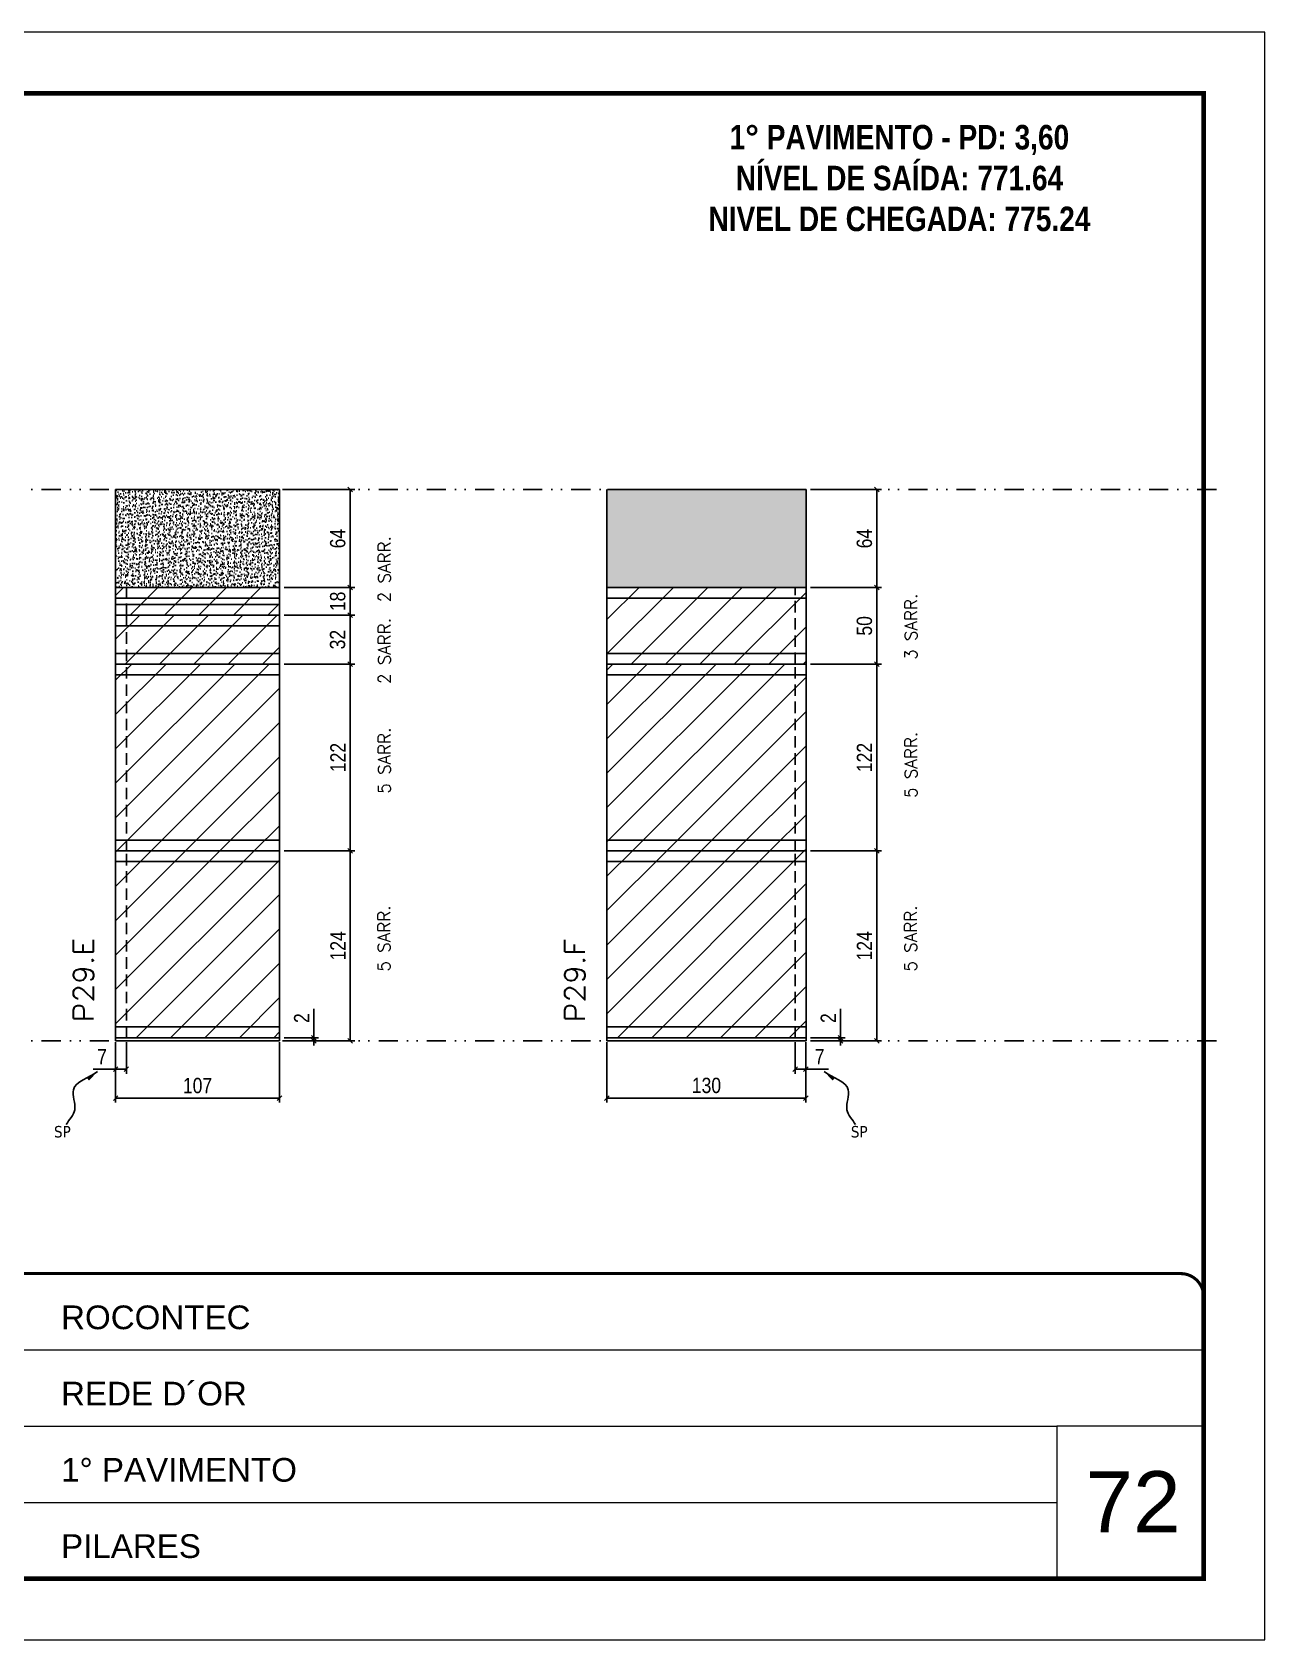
# Model space of a CAD drawing. Extents: x 2949 to 9203, y -16089 to 12527.
# Drawn here: x 8384 to 9189, y -8049 to -6999 of the extents above; entities that cross this region are included whole.
import ezdxf

# ---------------------------------------------------------------- set-up
doc = ezdxf.new("R2010")
doc.units = 0
for name, pattern in [('CONTINUO', [0]), ('DASHED', [0.75, 0.5, -0.25]), ('DIVIDE2', [0.625, 0.25, -0.125, 0, -0.125, 0, -0.125]), ('HIDDEN', [0.375, 0.25, -0.125])]:
    doc.linetypes.add(name, pattern=pattern)
for name, color, linetype, lineweight in [('CARIMBO', 255, 'Continuous', 9), ('Folhas', 255, 'Continuous', 9), ('Hachura', 251, 'Continuous', 9), ('SARRAFO DE PRESSAO', 251, 'DASHED', 9), ('Texto Seção', 7, 'Continuous', 15)]:
    doc.layers.add(name, color=color, linetype=linetype, lineweight=lineweight)
for name, color, linetype in [('COTA', 241, 'Continuous'), ('NOMENCLATURA', 7, 'Continuous'), ('Nível', 160, 'Continuous'), ('Painéis', 200, 'Continuous'), ('SARR_2.2x7', 40, 'Continuous'), ('Sarrafo de Pressão', 42, 'HIDDEN'), ('texto', 7, 'Continuous')]:
    doc.layers.add(name, color=color, linetype=linetype)
doc.styles.add('ARIAL', font='arial.ttf')
doc.styles.add('COTA TECNICA', font='techl___.ttf', dxfattribs={"height": 10})
doc.styles.add('COTA TECNICA-50', font='techl___.ttf', dxfattribs={"height": 10})
doc.styles.add('REGUA-120', font='ROMANS.shx', dxfattribs={"height": 15})
doc.styles.add('ROMANC', font='techb___.ttf', dxfattribs={"height": 2.5})
doc.styles.add('ROMANS', font='romans.shx')
doc.styles.get("Standard").update_dxf_attribs({"font": 'arial.ttf'})
doc.dimstyles.new('COTA PAINEL-50', dxfattribs={"dimtxt": 10, "dimasz": 3, "dimexe": 3, "dimexo": 3, "dimgap": 3, "dimtad": 1, "dimdec": 1, "dimzin": 12, "dimdsep": 46, "dimtxsty": 'COTA TECNICA-50', "dimblk1": 'OBLIQUE', "dimblk2": 'OBLIQUE', "dimsah": 1, "dimcen": 0.9, "dimclrd": 4, "dimclre": 4, "dimclrt": 240, "dimadec": 1, "dimazin": 3, "dimtfac": 1, "dimtdec": 1, "dimtmove": 0, "dimatfit": 3, "dimfxl": 1, "dimtolj": 1, "dimtzin": 12, "dimarcsym": 0})
doc.dimstyles.new('PAINEL', dxfattribs={"dimtxt": 10, "dimasz": 3, "dimexe": 3, "dimexo": 3, "dimgap": 3, "dimtad": 1, "dimdec": 1, "dimzin": 12, "dimdsep": 46, "dimtxsty": 'COTA TECNICA', "dimblk1": 'OBLIQUE', "dimblk2": 'OBLIQUE', "dimsah": 1, "dimcen": 0.9, "dimclrd": 4, "dimclre": 4, "dimclrt": 240, "dimadec": 1, "dimazin": 3, "dimtfac": 1, "dimtdec": 1, "dimtmove": 0, "dimatfit": 3, "dimfxl": 1, "dimtolj": 1, "dimtzin": 12, "dimarcsym": 0})
doc.dimstyles.get("Standard").update_dxf_attribs({"dimtxt": 0.18, "dimasz": 0.18, "dimexe": 0.18, "dimexo": 0.0625, "dimgap": 0.09, "dimtad": 0, "dimtih": 1, "dimtoh": 1, "dimdec": 4, "dimzin": 0, "dimdsep": 46, "dimtxsty": 'Standard', "dimcen": 0.09, "dimadec": 0, "dimazin": 0, "dimtfac": 1, "dimtdec": 4, "dimtofl": 0, "dimtmove": 0, "dimatfit": 3, "dimfxl": 1, "dimtolj": 1, "dimtzin": 0, "dimarcsym": 0})
pattern_1 = [(45, (-122901.967, -37644.947), (-11.2253202, 11.2253202), [])]

# ---------------------------------------------------------------- blocks, each defined once
blk = doc.blocks.new('9999999999')
at = {"color": 30, "linetype": 'CONTINUO'}
for p, q in [((98564.6, 34379.6), (99584, 34379.6)), ((98564.6, 34329.8), (99488, 34329.8)), ((99584, 34329.8), (99488, 34329.8)), ((99488, 34329.8), (99488, 34230.2)), ((98564.6, 34280), (99488, 34280))]:
    blk.add_line(p, q, dxfattribs=at)
at = {"color": 30, "linetype": 'CONTINUO', "const_width": 2}
blk.add_lwpolyline([(99584, 34230.2), (99584, 34414.4, 0.414214), (99569, 34429.4), (98229, 34429.4, 0.414214), (98214, 34414.4), (98214, 34245.2, 0.414214), (98229, 34230.2), (99584, 34230.2)], format="xyb", dxfattribs=at)
at = {"layer": 'Folhas'}
blk.add_lwpolyline([(98139, 34190.2), (99624, 34190.2), (99624, 35240.2), (98139, 35240.2)], close=True, dxfattribs=at)
at = {"layer": 'Folhas', "color": 30, "const_width": 3}
blk.add_lwpolyline([(98214, 34230.2), (99584, 34230.2), (99584, 35200.2), (98214, 35200.2)], close=True, dxfattribs=at)
at = {"color": 7, "linetype": 'Continuous', "ltscale": 5, "style": 'ARIAL'}
for s, height, p in [('ROCONTEC', 15.48, (98837.7, 34393.1)), ('REDE D´OR', 15.48, (98837.7, 34343.3)), ('1° PAVIMENTO', 15.483, (98837.7, 34293.5)), ('PILARES', 15.48, (98837.7, 34243.7))]:
    blk.add_text(s, height=height, dxfattribs=at).set_placement(p)
blk = doc.blocks.new('_Oblique')
at = {"color": 0, "linetype": 'ByBlock', "lineweight": -2}
blk.add_line((-0.5, -0.5), (0.5, 0.5), dxfattribs=at)
blk = doc.blocks.new('*D2592')
at = {"layer": 'COTA', "color": 4, "lineweight": -2, "transparency": 16777216}
for p, q in [((8438.4, -7658.8), (8438.4, -7698.2)), ((8545.4, -7658.8), (8545.4, -7698.2)), ((8438.4, -7695.2), (8545.4, -7695.2))]:
    blk.add_line(p, q, dxfattribs=at)
at = {"layer": 'Defpoints', "color": 0, "transparency": 16777216}
for p in [(8438.4, -7655.8), (8545.4, -7655.8), (8545.4, -7695.2)]:
    blk.add_point(p, dxfattribs=at)
at = {"layer": 'COTA', "color": 4, "lineweight": -2, "transparency": 16777216, "xscale": 3, "yscale": 3, "zscale": 3, "rotation": 180}
blk.add_blockref('_Oblique', (8438.4, -7695.2), dxfattribs=at)
at = {"layer": 'COTA', "color": 4, "lineweight": -2, "transparency": 16777216, "xscale": 3, "yscale": 3, "zscale": 3}
blk.add_blockref('_Oblique', (8545.4, -7695.2), dxfattribs=at)
at = {"layer": 'COTA', "color": 240, "transparency": 16777216, "insert": (8491.9, -7687.1), "char_height": 10, "attachment_point": 5, "style": 'COTA TECNICA'}
blk.add_mtext('\\A1;107', dxfattribs=at)
blk = doc.blocks.new('*D2593')
at = {"layer": 'COTA', "color": 4, "lineweight": -2, "transparency": 16777216}
for p, q in [((8548.4, -7297.8), (8594.6, -7297.8)), ((8591.6, -7361.8), (8591.6, -7297.8)), ((8548.4, -7361.8), (8594.6, -7361.8))]:
    blk.add_line(p, q, dxfattribs=at)
at = {"layer": 'Defpoints', "color": 0, "transparency": 16777216}
for p in [(8545.4, -7297.8), (8591.6, -7297.8), (8545.4, -7361.8)]:
    blk.add_point(p, dxfattribs=at)
at = {"layer": 'COTA', "color": 4, "lineweight": -2, "transparency": 16777216, "xscale": 3, "yscale": 3, "zscale": 3}
for p, rotation in [((8591.6, -7297.8), 90), ((8591.6, -7361.8), 270)]:
    blk.add_blockref('_Oblique', p, dxfattribs=dict(at, rotation=rotation))
at = {"layer": 'COTA', "color": 240, "transparency": 16777216, "insert": (8583.5, -7329.8), "char_height": 10, "attachment_point": 5, "rotation": 90, "style": 'COTA TECNICA'}
blk.add_mtext('\\A1;64', dxfattribs=at)
blk = doc.blocks.new('*D2594')
at = {"layer": 'COTA', "color": 4, "lineweight": -2, "transparency": 16777216}
for p, q in [((8438.4, -7660.8), (8438.4, -7679.3)), ((8445.4, -7658.8), (8445.4, -7679.3)), ((8438.4, -7676.3), (8423.7, -7676.3)), ((8445.4, -7676.3), (8438.4, -7676.3))]:
    blk.add_line(p, q, dxfattribs=at)
at = {"layer": 'Defpoints', "color": 0, "transparency": 16777216}
for p in [(8438.4, -7657.8), (8445.4, -7655.8), (8438.4, -7676.3)]:
    blk.add_point(p, dxfattribs=at)
at = {"layer": 'COTA', "color": 4, "lineweight": -2, "transparency": 16777216, "xscale": 3, "yscale": 3, "zscale": 3, "rotation": 180}
blk.add_blockref('_Oblique', (8438.4, -7676.3), dxfattribs=at)
at = {"layer": 'COTA', "color": 4, "lineweight": -2, "transparency": 16777216, "xscale": 3, "yscale": 3, "zscale": 3}
blk.add_blockref('_Oblique', (8445.4, -7676.3), dxfattribs=at)
at = {"layer": 'COTA', "color": 240, "transparency": 16777216, "insert": (8429.5, -7668.2), "char_height": 10, "attachment_point": 5, "style": 'COTA TECNICA-50'}
blk.add_mtext('\\A1;7', dxfattribs=at)
blk = doc.blocks.new('*D2595')
at = {"layer": 'COTA', "color": 4, "lineweight": -2, "transparency": 16777216}
for p, q in [((8548.4, -7533.8), (8594.6, -7533.8)), ((8591.6, -7657.8), (8591.6, -7533.8)), ((8548.4, -7657.8), (8594.6, -7657.8))]:
    blk.add_line(p, q, dxfattribs=at)
at = {"layer": 'Defpoints', "color": 0, "transparency": 16777216}
for p in [(8545.4, -7533.8), (8591.6, -7533.8), (8545.4, -7657.8)]:
    blk.add_point(p, dxfattribs=at)
at = {"layer": 'COTA', "color": 4, "lineweight": -2, "transparency": 16777216, "xscale": 3, "yscale": 3, "zscale": 3}
for p, rotation in [((8591.6, -7533.8), 90), ((8591.6, -7657.8), 270)]:
    blk.add_blockref('_Oblique', p, dxfattribs=dict(at, rotation=rotation))
at = {"layer": 'COTA', "color": 240, "transparency": 16777216, "insert": (8583.6, -7595.8), "char_height": 10, "attachment_point": 5, "rotation": 90, "style": 'COTA TECNICA-50'}
blk.add_mtext('\\A1;124', dxfattribs=at)
blk = doc.blocks.new('*D2596')
at = {"layer": 'COTA', "color": 4, "lineweight": -2, "transparency": 16777216}
for p, q in [((8567.9, -7655.8), (8567.9, -7637)), ((8548.4, -7655.8), (8570.9, -7655.8)), ((8548.4, -7657.8), (8570.9, -7657.8)), ((8567.9, -7657.8), (8567.9, -7655.8)), ((8567.9, -7657.8), (8567.9, -7660.8))]:
    blk.add_line(p, q, dxfattribs=at)
at = {"layer": 'Defpoints', "color": 0, "transparency": 16777216}
for p in [(8545.4, -7655.8), (8545.4, -7657.8), (8567.9, -7657.8)]:
    blk.add_point(p, dxfattribs=at)
at = {"layer": 'COTA', "color": 4, "lineweight": -2, "transparency": 16777216, "xscale": 3, "yscale": 3, "zscale": 3}
for p, rotation in [((8567.9, -7655.8), 270), ((8567.9, -7657.8), 90)]:
    blk.add_blockref('_Oblique', p, dxfattribs=dict(at, rotation=rotation))
at = {"layer": 'COTA', "color": 240, "transparency": 16777216, "insert": (8559.9, -7643), "char_height": 10, "attachment_point": 5, "rotation": 90, "style": 'COTA TECNICA-50'}
blk.add_mtext('\\A1;2', dxfattribs=at)
blk = doc.blocks.new('*D2597')
at = {"layer": 'COTA', "color": 4, "linetype": 'ByBlock', "lineweight": -2, "transparency": 16777216}
for p, q in [((8548.4, -7411.8), (8594.6, -7411.8)), ((8591.6, -7533.8), (8591.6, -7411.8)), ((8548.4, -7533.8), (8594.6, -7533.8))]:
    blk.add_line(p, q, dxfattribs=at)
at = {"layer": 'Defpoints', "color": 0, "linetype": 'ByBlock', "transparency": 16777216}
for p in [(8545.4, -7411.8), (8591.6, -7411.8), (8545.4, -7533.8)]:
    blk.add_point(p, dxfattribs=at)
at = {"layer": 'COTA', "color": 4, "linetype": 'ByBlock', "lineweight": -2, "transparency": 16777216, "xscale": 3, "yscale": 3, "zscale": 3}
for p, rotation in [((8591.6, -7411.8), 90), ((8591.6, -7533.8), 270)]:
    blk.add_blockref('_Oblique', p, dxfattribs=dict(at, rotation=rotation))
at = {"layer": 'COTA', "color": 240, "linetype": 'ByBlock', "transparency": 16777216, "insert": (8583.6, -7472.8), "char_height": 10, "attachment_point": 5, "rotation": 90, "style": 'COTA TECNICA'}
blk.add_mtext('\\A1;122', dxfattribs=at)
blk = doc.blocks.new('*D2598')
at = {"layer": 'COTA', "color": 4, "lineweight": -2, "transparency": 16777216}
for p, q in [((8759.3, -7658.8), (8759.3, -7698.2)), ((8889.3, -7658.8), (8889.3, -7698.2)), ((8759.3, -7695.2), (8889.3, -7695.2))]:
    blk.add_line(p, q, dxfattribs=at)
at = {"layer": 'Defpoints', "color": 0, "transparency": 16777216}
for p in [(8759.3, -7655.8), (8889.3, -7655.8), (8889.3, -7695.2)]:
    blk.add_point(p, dxfattribs=at)
at = {"layer": 'COTA', "color": 4, "lineweight": -2, "transparency": 16777216, "xscale": 3, "yscale": 3, "zscale": 3, "rotation": 180}
blk.add_blockref('_Oblique', (8759.3, -7695.2), dxfattribs=at)
at = {"layer": 'COTA', "color": 4, "lineweight": -2, "transparency": 16777216, "xscale": 3, "yscale": 3, "zscale": 3}
blk.add_blockref('_Oblique', (8889.3, -7695.2), dxfattribs=at)
at = {"layer": 'COTA', "color": 240, "transparency": 16777216, "insert": (8824.3, -7687), "char_height": 10, "attachment_point": 5, "style": 'COTA TECNICA'}
blk.add_mtext('\\A1;130', dxfattribs=at)
blk = doc.blocks.new('*D2572')
at = {"layer": 'COTA', "color": 4, "lineweight": -2, "transparency": 16777216}
for p, q in [((8892.3, -7297.8), (8938.6, -7297.8)), ((8935.6, -7361.8), (8935.6, -7297.8)), ((8892.3, -7361.8), (8938.6, -7361.8))]:
    blk.add_line(p, q, dxfattribs=at)
at = {"layer": 'Defpoints', "color": 0, "transparency": 16777216}
for p in [(8889.3, -7297.8), (8935.6, -7297.8), (8889.3, -7361.8)]:
    blk.add_point(p, dxfattribs=at)
at = {"layer": 'COTA', "color": 4, "lineweight": -2, "transparency": 16777216, "xscale": 3, "yscale": 3, "zscale": 3}
for p, rotation in [((8935.6, -7297.8), 90), ((8935.6, -7361.8), 270)]:
    blk.add_blockref('_Oblique', p, dxfattribs=dict(at, rotation=rotation))
at = {"layer": 'COTA', "color": 240, "transparency": 16777216, "insert": (8927.5, -7329.8), "char_height": 10, "attachment_point": 5, "rotation": 90, "style": 'COTA TECNICA'}
blk.add_mtext('\\A1;64', dxfattribs=at)
blk = doc.blocks.new('*D2573')
at = {"layer": 'COTA', "color": 4, "lineweight": -2, "transparency": 16777216}
for p, q in [((8882.3, -7658.8), (8882.3, -7679.3)), ((8889.3, -7660.8), (8889.3, -7679.3)), ((8882.3, -7676.3), (8889.3, -7676.3)), ((8889.3, -7676.3), (8904.1, -7676.3))]:
    blk.add_line(p, q, dxfattribs=at)
at = {"layer": 'Defpoints', "color": 0, "transparency": 16777216}
for p in [(8882.3, -7655.8), (8889.3, -7657.8), (8889.3, -7676.3)]:
    blk.add_point(p, dxfattribs=at)
at = {"layer": 'COTA', "color": 4, "lineweight": -2, "transparency": 16777216, "xscale": 3, "yscale": 3, "zscale": 3, "rotation": 180}
blk.add_blockref('_Oblique', (8882.3, -7676.3), dxfattribs=at)
at = {"layer": 'COTA', "color": 4, "lineweight": -2, "transparency": 16777216, "xscale": 3, "yscale": 3, "zscale": 3}
blk.add_blockref('_Oblique', (8889.3, -7676.3), dxfattribs=at)
at = {"layer": 'COTA', "color": 240, "transparency": 16777216, "insert": (8898.2, -7668.2), "char_height": 10, "attachment_point": 5, "style": 'COTA TECNICA-50'}
blk.add_mtext('\\A1;7', dxfattribs=at)
blk = doc.blocks.new('*D2574')
at = {"layer": 'COTA', "color": 4, "lineweight": -2, "transparency": 16777216}
for p, q in [((8892.3, -7533.8), (8938.6, -7533.8)), ((8935.6, -7657.8), (8935.6, -7533.8)), ((8892.3, -7657.8), (8938.6, -7657.8))]:
    blk.add_line(p, q, dxfattribs=at)
at = {"layer": 'Defpoints', "color": 0, "transparency": 16777216}
for p in [(8889.3, -7533.8), (8935.6, -7533.8), (8889.3, -7657.8)]:
    blk.add_point(p, dxfattribs=at)
at = {"layer": 'COTA', "color": 4, "lineweight": -2, "transparency": 16777216, "xscale": 3, "yscale": 3, "zscale": 3}
for p, rotation in [((8935.6, -7533.8), 90), ((8935.6, -7657.8), 270)]:
    blk.add_blockref('_Oblique', p, dxfattribs=dict(at, rotation=rotation))
at = {"layer": 'COTA', "color": 240, "transparency": 16777216, "insert": (8927.5, -7595.8), "char_height": 10, "attachment_point": 5, "rotation": 90, "style": 'COTA TECNICA-50'}
blk.add_mtext('\\A1;124', dxfattribs=at)
blk = doc.blocks.new('*D2575')
at = {"layer": 'COTA', "color": 4, "lineweight": -2, "transparency": 16777216}
for p, q in [((8911.9, -7655.8), (8911.9, -7637)), ((8892.3, -7655.8), (8914.9, -7655.8)), ((8892.3, -7657.8), (8914.9, -7657.8)), ((8911.9, -7657.8), (8911.9, -7655.8)), ((8911.9, -7657.8), (8911.9, -7660.8))]:
    blk.add_line(p, q, dxfattribs=at)
at = {"layer": 'Defpoints', "color": 0, "transparency": 16777216}
for p in [(8889.3, -7655.8), (8889.3, -7657.8), (8911.9, -7657.8)]:
    blk.add_point(p, dxfattribs=at)
at = {"layer": 'COTA', "color": 4, "lineweight": -2, "transparency": 16777216, "xscale": 3, "yscale": 3, "zscale": 3}
for p, rotation in [((8911.9, -7655.8), 270), ((8911.9, -7657.8), 90)]:
    blk.add_blockref('_Oblique', p, dxfattribs=dict(at, rotation=rotation))
at = {"layer": 'COTA', "color": 240, "transparency": 16777216, "insert": (8903.9, -7643), "char_height": 10, "attachment_point": 5, "rotation": 90, "style": 'COTA TECNICA-50'}
blk.add_mtext('\\A1;2', dxfattribs=at)
blk = doc.blocks.new('*D2576')
at = {"layer": 'COTA', "color": 4, "linetype": 'ByBlock', "lineweight": -2, "transparency": 16777216}
for p, q in [((8892.3, -7411.8), (8938.6, -7411.8)), ((8935.6, -7533.8), (8935.6, -7411.8)), ((8892.3, -7533.8), (8938.6, -7533.8))]:
    blk.add_line(p, q, dxfattribs=at)
at = {"layer": 'Defpoints', "color": 0, "linetype": 'ByBlock', "transparency": 16777216}
for p in [(8889.3, -7411.8), (8935.6, -7411.8), (8889.3, -7533.8)]:
    blk.add_point(p, dxfattribs=at)
at = {"layer": 'COTA', "color": 4, "linetype": 'ByBlock', "lineweight": -2, "transparency": 16777216, "xscale": 3, "yscale": 3, "zscale": 3}
for p, rotation in [((8935.6, -7411.8), 90), ((8935.6, -7533.8), 270)]:
    blk.add_blockref('_Oblique', p, dxfattribs=dict(at, rotation=rotation))
at = {"layer": 'COTA', "color": 240, "linetype": 'ByBlock', "transparency": 16777216, "insert": (8927.5, -7472.8), "char_height": 10, "attachment_point": 5, "rotation": 90, "style": 'COTA TECNICA'}
blk.add_mtext('\\A1;122', dxfattribs=at)
blk = doc.blocks.new('*D2584')
at = {"layer": 'COTA', "color": 4, "linetype": 'ByBlock', "lineweight": -2, "transparency": 16777216}
for p, q in [((8548.4, -7379.8), (8594.6, -7379.8)), ((8591.6, -7411.8), (8591.6, -7379.8)), ((8548.4, -7411.8), (8594.6, -7411.8))]:
    blk.add_line(p, q, dxfattribs=at)
at = {"layer": 'Defpoints', "color": 0, "linetype": 'ByBlock', "transparency": 16777216}
for p in [(8545.4, -7379.8), (8591.6, -7379.8), (8545.4, -7411.8)]:
    blk.add_point(p, dxfattribs=at)
at = {"layer": 'COTA', "color": 4, "linetype": 'ByBlock', "lineweight": -2, "transparency": 16777216, "xscale": 3, "yscale": 3, "zscale": 3}
for p, rotation in [((8591.6, -7379.8), 90), ((8591.6, -7411.8), 270)]:
    blk.add_blockref('_Oblique', p, dxfattribs=dict(at, rotation=rotation))
at = {"layer": 'COTA', "color": 240, "linetype": 'ByBlock', "transparency": 16777216, "insert": (8583.4, -7395.8), "char_height": 10, "attachment_point": 5, "rotation": 90, "style": 'COTA TECNICA'}
blk.add_mtext('\\A1;32', dxfattribs=at)
blk = doc.blocks.new('*D2610')
at = {"layer": 'COTA', "color": 4, "lineweight": -2, "transparency": 16777216}
for p, q in [((8548.4, -7361.8), (8594.6, -7361.8)), ((8591.6, -7361.8), (8591.6, -7379.8)), ((8548.4, -7379.8), (8594.6, -7379.8))]:
    blk.add_line(p, q, dxfattribs=at)
at = {"layer": 'Defpoints', "color": 0, "transparency": 16777216}
for p in [(8545.4, -7361.8), (8545.4, -7379.8), (8591.6, -7379.8)]:
    blk.add_point(p, dxfattribs=at)
at = {"layer": 'COTA', "color": 4, "lineweight": -2, "transparency": 16777216, "xscale": 3, "yscale": 3, "zscale": 3}
for p, rotation in [((8591.6, -7361.8), 90), ((8591.6, -7379.8), 270)]:
    blk.add_blockref('_Oblique', p, dxfattribs=dict(at, rotation=rotation))
at = {"layer": 'COTA', "color": 240, "transparency": 16777216, "insert": (8583.5, -7370.8), "char_height": 10, "attachment_point": 5, "rotation": 90, "style": 'COTA TECNICA'}
blk.add_mtext('\\A1;18', dxfattribs=at)
blk = doc.blocks.new('*D2611')
at = {"layer": 'COTA', "color": 4, "lineweight": -2, "transparency": 16777216}
for p, q in [((8892.3, -7361.8), (8938.6, -7361.8)), ((8935.6, -7361.8), (8935.6, -7411.8)), ((8892.3, -7411.8), (8938.6, -7411.8))]:
    blk.add_line(p, q, dxfattribs=at)
at = {"layer": 'Defpoints', "color": 0, "transparency": 16777216}
for p in [(8889.3, -7361.8), (8889.3, -7411.8), (8935.6, -7411.8)]:
    blk.add_point(p, dxfattribs=at)
at = {"layer": 'COTA', "color": 4, "lineweight": -2, "transparency": 16777216, "xscale": 3, "yscale": 3, "zscale": 3}
for p, rotation in [((8935.6, -7361.8), 90), ((8935.6, -7411.8), 270)]:
    blk.add_blockref('_Oblique', p, dxfattribs=dict(at, rotation=rotation))
at = {"layer": 'COTA', "color": 240, "transparency": 16777216, "insert": (8927.5, -7386.8), "char_height": 10, "attachment_point": 5, "rotation": 90, "style": 'COTA TECNICA'}
blk.add_mtext('\\A1;50', dxfattribs=at)

msp = doc.modelspace()

# ---------------------------------------------------------------- hatches: boundary and pattern name
at = {"layer": 'COTA', "linetype": 'ByBlock'}
h = msp.add_hatch(dxfattribs=at)
h.set_pattern_fill('AR-CONC', color=256, scale=0.03)
h.set_pattern_definition([(50, (-122973.3956, -36475.172), (5.46554007, -0.47817257), [0.5715, -6.2865]), (355, (-122973.3956, -36475.172), (-1.05730264, 5.73170536), [0.4572, -5.02921753]), (100.4514447, (-122972.94, -36475.2117), (4.40823741, 5.25353256), [0.48570026, -5.34270734]), (46.1842, (-122973.3956, -36473.648), (8.13237123, -1.26126984), [0.85725, -9.42975]), (96.6355576, (-122972.718, -36473.753), (7.122124, 7.42278374), [0.7285507, -8.01406824]), (351.184151, (-122973.3956, -36473.648), (7.122124, 7.42278374), [0.685799, -7.54379196]), (21, (-122972.6336, -36474.029), (4.54843174, -3.06795595), [0.5715, -6.2865]), (326, (-122972.6336, -36474.029), (1.85406085, 5.52563898), [0.4572, -5.0292]), (71.451445, (-122972.2545, -36474.2845), (6.40249258, 2.45768307), [0.48570026, -5.34269813]), (37.5, (-122973.3956, -36475.1718), (0.092658098, 2.536651166), [0, -4.96824, 0, -5.1054, 0, -5.04825]), (7.5, (-122973.3956, -36475.1718), (2.004589875, 3.005417245), [0, -2.91084, 0, -4.85394, 0, -1.92405]), (327.5, (-122975.0948, -36475.1718), (4.067717855, -0.17186232), [0, -1.905, 0, -5.9436, 0, -7.8867]), (317.5, (-122975.8568, -36475.1718), (4.44387544, 0.76279473), [0, -2.4765, 0, -3.94716, 0, -5.6007])])
h.paths.add_polyline_path([(8438.39, -7361.76), (8545.39, -7361.76), (8545.39, -7297.76), (8438.39, -7297.76)])
h = msp.add_hatch(dxfattribs=at)
h.set_pattern_fill('AR-CONC', color=256, scale=0.03)
h.set_pattern_definition([(50, (-122901.9665, -37625.947), (5.46554007, -0.47817257), [0.5715, -6.2865]), (355, (-122901.9665, -37625.947), (-1.05730264, 5.73170536), [0.4572, -5.02921753]), (100.4514447, (-122901.511, -37625.987), (4.40823741, 5.25353256), [0.48570026, -5.34270734]), (46.1842, (-122901.9665, -37624.423), (8.13237123, -1.26126984), [0.85725, -9.42975]), (96.6355576, (-122901.289, -37624.528), (7.122124, 7.42278374), [0.7285507, -8.01406824]), (351.184151, (-122901.9665, -37624.423), (7.122124, 7.42278374), [0.685799, -7.54379196]), (21, (-122901.2045, -37624.804), (4.54843174, -3.06795595), [0.5715, -6.2865]), (326, (-122901.2045, -37624.804), (1.85406085, 5.52563898), [0.4572, -5.0292]), (71.451445, (-122900.8255, -37625.0596), (6.40249258, 2.45768307), [0.48570026, -5.34269813]), (37.5, (-122901.9665, -37625.947), (0.092658098, 2.536651166), [0, -4.96824, 0, -5.1054, 0, -5.04825]), (7.5, (-122901.9665, -37625.947), (2.004589875, 3.005417245), [0, -2.91084, 0, -4.85394, 0, -1.92405]), (327.5, (-122903.6658, -37625.947), (4.067717855, -0.17186232), [0, -1.905, 0, -5.9436, 0, -7.8867]), (317.5, (-122904.4278, -37625.947), (4.44387544, 0.76279473), [0, -2.4765, 0, -3.94716, 0, -5.6007])])
h.paths.add_polyline_path([(8889.34, -7297.76), (8781.34, -7297.76), (8759.34, -7297.76), (8759.34, -7361.76), (8889.34, -7361.76)])
h.paths.add_polyline_path([(8781.34, -7297.76), (8759.34, -7297.76)], flags=16)
at = {"layer": 'Hachura'}
h = msp.add_hatch(dxfattribs=at)
h.set_pattern_fill('ANSI31', color=256, scale=5)
h.paths.add_polyline_path([(8545.39, -7361.76), (8438.39, -7361.76), (8438.39, -7379.76), (8545.39, -7379.76)])
h = msp.add_hatch(dxfattribs=at)
h.set_pattern_fill('ANSI31', color=256, scale=5)
h.paths.add_polyline_path([(8889.34, -7361.76), (8759.34, -7361.76), (8759.34, -7411.76), (8889.34, -7411.76)])
at = {"layer": 'Hachura', "linetype": 'ByBlock'}
h = msp.add_hatch(dxfattribs=at)
h.set_pattern_fill('ANSI31', color=256, scale=5)
h.set_pattern_definition([(45, (-122901.967, -37707.947), (-11.2253202, 11.2253202), [])])
h.paths.add_polyline_path([(8438.39, -7379.76), (8438.39, -7411.76), (8545.39, -7411.76), (8545.39, -7379.76)])
h = msp.add_hatch(dxfattribs=at)
h.set_pattern_fill('ANSI31', color=256, scale=5)
h.set_pattern_definition(pattern_1)
h.paths.add_polyline_path([(8545.39, -7411.76), (8438.39, -7411.76), (8438.39, -7533.76), (8545.39, -7533.76)])
h = msp.add_hatch(dxfattribs=at)
h.set_pattern_fill('ANSI31', color=256, scale=5)
h.set_pattern_definition(pattern_1)
h.paths.add_polyline_path([(8889.34, -7411.76), (8759.34, -7411.76), (8759.34, -7533.76), (8889.34, -7533.76)])
h = msp.add_hatch(dxfattribs=at)
h.set_pattern_fill('ANSI31', color=256, scale=5)
h.set_pattern_definition(pattern_1)
h.paths.add_polyline_path([(8545.39, -7533.76), (8438.39, -7533.76), (8438.39, -7655.76), (8545.39, -7655.76)])
h = msp.add_hatch(dxfattribs=at)
h.set_pattern_fill('ANSI31', color=256, scale=5)
h.set_pattern_definition(pattern_1)
h.paths.add_polyline_path([(8889.34, -7533.76), (8759.34, -7533.76), (8759.34, -7655.76), (8889.34, -7655.76)])

# ---------------------------------------------------------------- linework, layer by layer
at = {"layer": 'COTA', "linetype": 'ByBlock'}
msp.add_line((8759.34, -7361.76), (8759.34, -7297.76), dxfattribs=at)
msp.add_lwpolyline([(8438.39, -7361.76), (8545.39, -7361.76), (8545.39, -7297.76), (8438.39, -7297.76)], close=True, dxfattribs=at)
msp.add_lwpolyline([(8759.58, -7297.76), (8889.34, -7297.76), (8889.34, -7361.76), (8759.34, -7361.76)], dxfattribs=at)
at = {"layer": 'Nível', "color": 4, "linetype": 'DIVIDE2', "ltscale": 50}
for p, q in [((7792.53, -7297.76), (9162.53, -7297.76)), ((7792.53, -7657.76), (9162.53, -7657.76))]:
    msp.add_line(p, q, dxfattribs=at)
at = {"layer": 'Painéis'}
for p, q in [((8438.39, -7361.76), (8545.39, -7361.76)), ((8438.39, -7379.76), (8438.39, -7361.76)), ((8545.39, -7361.76), (8545.39, -7379.76)), ((8759.34, -7361.76), (8759.34, -7411.76)), ((8759.34, -7361.76), (8889.34, -7361.76)), ((8889.34, -7411.76), (8889.34, -7361.76)), ((8545.39, -7379.76), (8438.39, -7379.76)), ((8545.39, -7411.76), (8438.39, -7411.76)), ((8438.39, -7411.76), (8438.39, -7533.76)), ((8545.39, -7533.76), (8545.39, -7411.76)), ((8759.34, -7533.76), (8759.34, -7411.76)), ((8759.34, -7411.76), (8889.34, -7411.76)), ((8889.34, -7411.76), (8889.34, -7533.76)), ((8438.39, -7533.76), (8545.39, -7533.76)), ((8889.34, -7533.76), (8759.34, -7533.76))]:
    msp.add_line(p, q, dxfattribs=at)
at = {"layer": 'Painéis', "linetype": 'ByBlock'}
for p, q in [((8545.39, -7379.76), (8438.39, -7379.76)), ((8438.39, -7379.76), (8438.39, -7411.76)), ((8545.39, -7411.76), (8545.39, -7379.76)), ((8438.39, -7411.76), (8545.39, -7411.76))]:
    msp.add_line(p, q, dxfattribs=at)
at = {"layer": 'Painéis'}
for points in [[(8438.39, -7655.76), (8545.39, -7655.76), (8545.39, -7533.76), (8438.39, -7533.76)], [(8889.34, -7655.76), (8759.34, -7655.76), (8759.34, -7533.76), (8889.34, -7533.76)], [(8438.39, -7655.76), (8545.39, -7655.76), (8545.39, -7657.76), (8438.39, -7657.76)], [(8889.34, -7655.76), (8759.34, -7655.76), (8759.34, -7657.76), (8889.34, -7657.76)]]:
    msp.add_lwpolyline(points, close=True, dxfattribs=at)
at = {"layer": 'SARR_2.2x7'}
for p, q in [((8438.39, -7368.76), (8545.39, -7368.76)), ((8759.34, -7368.76), (8889.34, -7368.76)), ((8545.39, -7372.76), (8438.39, -7372.76)), ((8545.39, -7386.76), (8438.39, -7386.76)), ((8438.39, -7404.76), (8545.39, -7404.76)), ((8759.34, -7404.76), (8889.34, -7404.76)), ((8438.39, -7418.76), (8545.39, -7418.76)), ((8889.34, -7418.76), (8759.34, -7418.76)), ((8438.39, -7526.76), (8545.39, -7526.76)), ((8889.34, -7526.76), (8759.34, -7526.76)), ((8438.39, -7540.76), (8545.39, -7540.76)), ((8889.34, -7540.76), (8759.34, -7540.76)), ((8438.39, -7648.76), (8545.39, -7648.76)), ((8889.34, -7648.76), (8759.34, -7648.76))]:
    msp.add_line(p, q, dxfattribs=at)
at = {"layer": 'Sarrafo de Pressão', "ltscale": 30}
for p, q in [((8445.39, -7379.76), (8445.39, -7361.76)), ((8882.34, -7361.76), (8882.34, -7361.76)), ((8882.34, -7411.76), (8882.34, -7361.76)), ((8445.39, -7379.76), (8445.39, -7411.76)), ((8445.39, -7533.76), (8445.39, -7411.76)), ((8882.34, -7533.76), (8882.34, -7411.76)), ((8445.39, -7655.76), (8445.39, -7533.76)), ((8882.34, -7655.76), (8882.34, -7533.76))]:
    msp.add_line(p, q, dxfattribs=at)

# ---------------------------------------------------------------- block references
at = {"layer": 'SARRAFO DE PRESSAO', "color": 6, "linetype": 'ByBlock'}
msp.add_blockref('9999999999', (-90434.94, -42239.25), dxfattribs=at)

# ---------------------------------------------------------------- texts
at = {"layer": 'CARIMBO', "style": 'ARIAL'}
msp.add_text('72', height=40, dxfattribs=at).set_placement((9071.89, -7978.9))
at = {"layer": 'NOMENCLATURA', "color": 2, "insert": (8950.36, -7032.98), "char_height": 16, "attachment_point": 2, "style": 'ROMANC'}
msp.add_mtext_dynamic_manual_height_columns('\\P1° PAVIMENTO - PD: 3,60\\PNÍVEL DE SAÍDA: 771.64\\PNIVEL DE CHEGADA: 775.24', width=300.2766, gutter_width=1, heights=[0], dxfattribs=at)
at = {"layer": 'texto', "color": 0, "char_height": 7.5, "attachment_point": 5}
for insert in [(8403.61, -7717.25), (8924.12, -7717.25)]:
    msp.add_mtext('{\\fTahoma|b0|i0|c0|p34;\\C4;SP}', dxfattribs=dict(at, insert=insert))
at = {"layer": 'Texto Seção', "linetype": 'Continuous', "style": 'ROMANS'}
for s, p in [('2 SARR.', (8617.89, -7371.39)), ('3 SARR.', (8961.85, -7408.99)), ('2 SARR.', (8617.89, -7424.81)), ('5 SARR.', (8617.89, -7496.42)), ('5 SARR.', (8961.85, -7499.18)), ('5 SARR.', (8617.69, -7612.59)), ('5 SARR.', (8961.65, -7612.59))]:
    msp.add_text(s, height=8, rotation=90, dxfattribs=at).set_placement(p)
at = {"layer": 'Texto Seção', "style": 'REGUA-120', "width": 1.1}
for s, p in [('P29.E', (8423.92, -7645.7)), ('P29.F', (8744.88, -7645.7))]:
    msp.add_text(s, height=13, rotation=90, dxfattribs=at).set_placement(p)

# ---------------------------------------------------------------- dimensions: what is measured, and where the dimension line sits
at = {"layer": 'COTA'}
for base, p1, p2, picture, middle in [((8591.62, -7297.76), (8545.39, -7361.76), (8545.39, -7297.76), '*D2593', (8591.62, -7329.76)), ((8935.58, -7297.76), (8889.34, -7361.76), (8889.34, -7297.76), '*D2572', (8935.58, -7329.76))]:
    dim = msp.add_linear_dim(base=base, p1=p1, p2=p2, angle=90, dimstyle='PAINEL', override={"dimarcsym": 2}, dxfattribs=at)
    dim.commit()
    dim.dimension.update_dxf_attribs({"geometry": picture, "text_midpoint": middle, "dimtype": 160})
for base, p1, p2, angle, dimstyle, picture, middle in [((8591.62, -7379.76), (8545.39, -7361.76), (8545.39, -7379.76), 90, 'PAINEL', '*D2610', (8583.53, -7370.76)), ((8935.58, -7411.76), (8889.34, -7361.76), (8889.34, -7411.76), 90, 'PAINEL', '*D2611', (8927.47, -7386.76)), ((8591.62, -7533.76), (8545.39, -7657.76), (8545.39, -7533.76), 90, 'COTA PAINEL-50', '*D2595', (8583.55, -7595.76)), ((8935.58, -7533.76), (8889.34, -7657.76), (8889.34, -7533.76), 90, 'COTA PAINEL-50', '*D2574', (8927.51, -7595.76)), ((8438.39, -7676.27), (8445.39, -7655.76), (8438.39, -7657.76), 180, 'COTA PAINEL-50', '*D2594', (8429.52, -7668.2))]:
    dim = msp.add_linear_dim(base=base, p1=p1, p2=p2, angle=angle, dimstyle=dimstyle, dxfattribs=at)
    dim.commit()
    dim.dimension.update_dxf_attribs({"geometry": picture, "text_midpoint": middle})
at = {"layer": 'COTA', "linetype": 'ByBlock'}
for base, p1, p2, picture, middle in [((8591.62, -7379.76), (8545.39, -7411.76), (8545.39, -7379.76), '*D2584', (8583.41, -7395.76)), ((8591.62, -7411.76), (8545.39, -7533.76), (8545.39, -7411.76), '*D2597', (8583.57, -7472.76)), ((8935.58, -7411.76), (8889.34, -7533.76), (8889.34, -7411.76), '*D2576', (8927.53, -7472.76))]:
    dim = msp.add_linear_dim(base=base, p1=p1, p2=p2, angle=90, dimstyle='PAINEL', dxfattribs=at)
    dim.commit()
    dim.dimension.update_dxf_attribs({"geometry": picture, "text_midpoint": middle})
at = {"layer": 'COTA'}
for base, p1, p2, picture, middle in [((8567.91, -7657.76), (8545.39, -7655.76), (8545.39, -7657.76), '*D2596', (8567.91, -7643.01)), ((8911.87, -7657.76), (8889.34, -7655.76), (8889.34, -7657.76), '*D2575', (8911.87, -7643.01))]:
    dim = msp.add_linear_dim(base=base, p1=p1, p2=p2, angle=90, dimstyle='COTA PAINEL-50', dxfattribs=at)
    dim.commit()
    dim.dimension.update_dxf_attribs({"geometry": picture, "text_midpoint": middle, "dimtype": 160})
for base, p1, p2, picture, middle in [((8545.39, -7695.21), (8438.39, -7655.76), (8545.39, -7655.76), '*D2592', (8491.89, -7687.11)), ((8889.34, -7695.21), (8759.34, -7655.76), (8889.34, -7655.76), '*D2598', (8824.34, -7686.99))]:
    dim = msp.add_linear_dim(base=base, p1=p1, p2=p2, dimstyle='PAINEL', override={"dimarcsym": 2}, dxfattribs=at)
    dim.commit()
    dim.dimension.update_dxf_attribs({"geometry": picture, "text_midpoint": middle})
dim = msp.add_linear_dim(base=(8889.34, -7676.27), p1=(8882.34, -7655.76), p2=(8889.34, -7657.76), dimstyle='COTA PAINEL-50', dxfattribs=at)
dim.commit()
dim.dimension.update_dxf_attribs({"geometry": '*D2573', "text_midpoint": (8898.21, -7668.2)})

# ---------------------------------------------------------------- leaders
at = {"layer": 'COTA', "path_type": 1}
for points in [[(8426.56, -7677.94), (8410.77, -7689.77), (8411.7, -7702.78), (8406.14, -7712.56)], [(8901.17, -7677.94), (8916.96, -7689.77), (8916.03, -7702.78), (8921.59, -7712.56)]]:
    msp.add_leader(points, dimstyle='Standard', override={"dimasz": 8}, dxfattribs=at)

doc.saveas('drawing.dxf')
